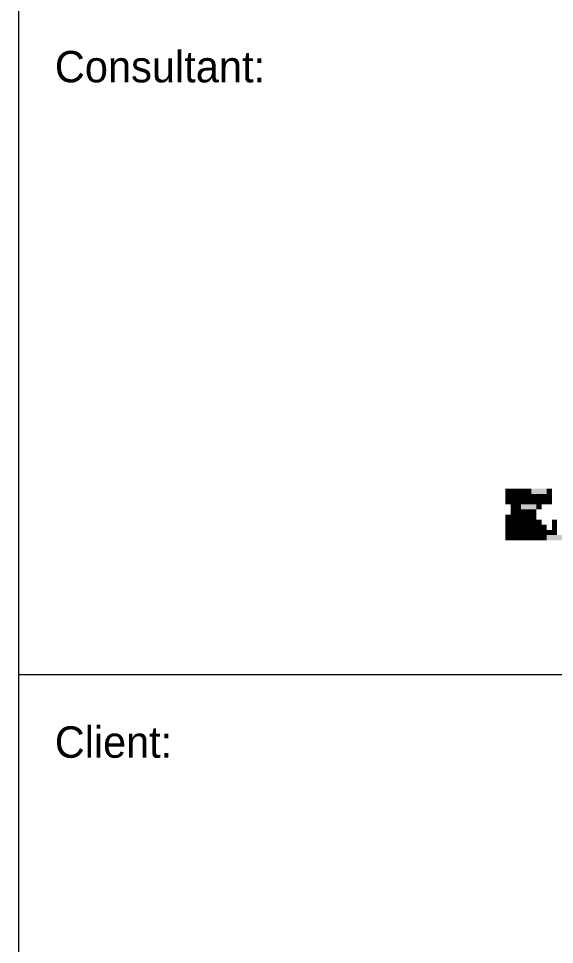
# Paper-space layout '02 Chimney' of a CAD drawing. Header units: millimetres. Extents: x 5 to 415, y 5 to 287.
# Drawn here: x 342.19 to 368.23, y 99.39 to 144.37 of the extents above; entities that cross this region are included whole.
import ezdxf

# ---------------------------------------------------------------- set-up
doc = ezdxf.new("R2010")
doc.units = ezdxf.units.MM
for name, color, linetype in [('BRANDING', 7, 'Continuous'), ('SHEET_GEOMETRY', 7, 'Continuous'), ('SHEET_TEXT', 7, 'Continuous')]:
    doc.layers.add(name, color=color, linetype=linetype)

# ---------------------------------------------------------------- blocks, each defined once
blk = doc.blocks.new('SHEET_02_CHIMNEY')
at = {"layer": 'BRANDING', "color": 254}
for points in [[(365.842, 121.274), (366.093, 121.274), (365.842, 121.525), (366.093, 121.525)], [(366.344, 121.274), (366.847, 121.274), (366.344, 121.525), (366.847, 121.525)], [(367.098, 121.274), (367.852, 121.274), (367.098, 121.525), (367.852, 121.525)], [(366.847, 121.024), (367.098, 121.024), (366.847, 121.274), (367.098, 121.274)], [(367.6, 120.773), (367.852, 120.773), (367.6, 121.024), (367.852, 121.024)], [(367.852, 121.024), (368.103, 121.024), (367.852, 121.274), (368.103, 121.274)], [(367.349, 120.523), (367.6, 120.523), (367.349, 120.773), (367.6, 120.773)], [(367.098, 120.272), (367.349, 120.272), (367.098, 120.523), (367.349, 120.523)], [(367.098, 120.022), (367.349, 120.022), (367.098, 120.272), (367.349, 120.272)], [(366.595, 119.521), (366.847, 119.521), (366.595, 119.772), (366.847, 119.772)], [(367.349, 119.772), (367.6, 119.772), (367.349, 120.022), (367.6, 120.022)], [(367.6, 119.521), (367.852, 119.521), (367.6, 119.772), (367.852, 119.772)], [(368.103, 119.521), (368.354, 119.521), (368.103, 119.772), (368.354, 119.772)], [(365.842, 119.271), (366.093, 119.271), (365.842, 119.521), (366.093, 119.521)], [(365.842, 119.02), (366.093, 119.02), (365.842, 119.271), (366.093, 119.271)]]:
    blk.add_solid(points, dxfattribs=at)
at = {"layer": 'BRANDING', "color": 253}
for points in [[(366.093, 121.274), (366.344, 121.274), (366.093, 121.525), (366.344, 121.525)], [(365.842, 121.024), (366.093, 121.024), (365.842, 121.274), (366.093, 121.274)], [(366.595, 120.773), (367.098, 120.773), (366.595, 121.024), (367.098, 121.024)], [(366.093, 120.523), (366.344, 120.523), (366.093, 120.773), (366.344, 120.773)], [(366.093, 120.272), (366.344, 120.272), (366.093, 120.523), (366.344, 120.523)], [(366.847, 119.521), (367.098, 119.521), (366.847, 119.772), (367.098, 119.772)], [(366.093, 119.02), (366.344, 119.02), (366.093, 119.271), (366.344, 119.271)], [(366.595, 119.271), (366.847, 119.271), (366.595, 119.521), (366.847, 119.521)], [(366.595, 119.02), (366.847, 119.02), (366.595, 119.271), (366.847, 119.271)], [(367.098, 119.02), (367.349, 119.02), (367.098, 119.271), (367.349, 119.271)], [(367.852, 119.271), (368.103, 119.271), (367.852, 119.521), (368.103, 119.521)], [(367.852, 119.02), (368.606, 119.02), (367.852, 119.271), (368.606, 119.271)]]:
    blk.add_solid(points, dxfattribs=at)
at = {"layer": 'BRANDING', "color": 255}
for points in [[(366.847, 121.274), (367.098, 121.274), (366.847, 121.525), (367.098, 121.525)], [(367.852, 121.274), (368.103, 121.274), (367.852, 121.525), (368.103, 121.525)], [(365.842, 120.773), (366.093, 120.773), (365.842, 121.024), (366.093, 121.024)], [(367.852, 120.773), (368.103, 120.773), (367.852, 121.024), (368.103, 121.024)], [(365.842, 120.022), (366.093, 120.022), (365.842, 120.272), (366.093, 120.272)], [(365.842, 119.772), (366.093, 119.772), (365.842, 120.022), (366.093, 120.022)], [(365.842, 119.521), (366.093, 119.521), (365.842, 119.772), (366.093, 119.772)], [(368.103, 119.772), (368.354, 119.772), (368.103, 120.022), (368.354, 120.022)], [(366.847, 119.271), (367.098, 119.271), (366.847, 119.521), (367.098, 119.521)], [(366.847, 119.02), (367.098, 119.02), (366.847, 119.271), (367.098, 119.271)]]:
    blk.add_solid(points, dxfattribs=at)
at = {"layer": 'BRANDING', "color": 251}
for points in [[(366.093, 121.024), (366.595, 121.024), (366.093, 121.274), (366.595, 121.274)], [(366.344, 120.773), (366.595, 120.773), (366.344, 121.024), (366.595, 121.024)], [(367.098, 120.773), (367.349, 120.773), (367.098, 121.024), (367.349, 121.024)], [(367.349, 121.024), (367.852, 121.024), (367.349, 121.274), (367.852, 121.274)], [(366.344, 120.523), (366.595, 120.523), (366.344, 120.773), (366.595, 120.773)], [(366.344, 120.272), (366.847, 120.272), (366.344, 120.523), (366.847, 120.523)], [(366.344, 120.022), (366.847, 120.022), (366.344, 120.272), (366.847, 120.272)], [(366.344, 119.772), (366.595, 119.772), (366.344, 120.022), (366.595, 120.022)], [(366.344, 119.521), (366.595, 119.521), (366.344, 119.772), (366.595, 119.772)], [(366.847, 119.772), (367.098, 119.772), (366.847, 120.022), (367.098, 120.022)], [(367.098, 119.521), (367.349, 119.521), (367.098, 119.772), (367.349, 119.772)], [(366.093, 119.271), (366.595, 119.271), (366.093, 119.521), (366.595, 119.521)], [(367.349, 119.271), (367.6, 119.271), (367.349, 119.521), (367.6, 119.521)]]:
    blk.add_solid(points, dxfattribs=at)
at = {"layer": 'BRANDING', "color": 8}
for points in [[(366.093, 120.773), (366.344, 120.773), (366.093, 121.024), (366.344, 121.024)], [(366.595, 121.024), (366.847, 121.024), (366.595, 121.274), (366.847, 121.274)], [(367.098, 121.024), (367.349, 121.024), (367.098, 121.274), (367.349, 121.274)], [(367.349, 120.773), (367.6, 120.773), (367.349, 121.024), (367.6, 121.024)], [(366.595, 120.523), (367.349, 120.523), (366.595, 120.773), (367.349, 120.773)], [(366.093, 120.022), (366.344, 120.022), (366.093, 120.272), (366.344, 120.272)], [(366.847, 120.272), (367.098, 120.272), (366.847, 120.523), (367.098, 120.523)], [(366.847, 120.022), (367.098, 120.022), (366.847, 120.272), (367.098, 120.272)], [(366.093, 119.772), (366.344, 119.772), (366.093, 120.022), (366.344, 120.022)], [(366.093, 119.521), (366.344, 119.521), (366.093, 119.772), (366.344, 119.772)], [(366.595, 119.772), (366.847, 119.772), (366.595, 120.022), (366.847, 120.022)], [(367.098, 119.772), (367.349, 119.772), (367.098, 120.022), (367.349, 120.022)], [(367.349, 119.521), (367.6, 119.521), (367.349, 119.772), (367.6, 119.772)], [(366.344, 119.02), (366.595, 119.02), (366.344, 119.271), (366.595, 119.271)], [(367.098, 119.271), (367.349, 119.271), (367.098, 119.521), (367.349, 119.521)], [(367.349, 119.02), (367.852, 119.02), (367.349, 119.271), (367.852, 119.271)], [(367.6, 119.271), (367.852, 119.271), (367.6, 119.521), (367.852, 119.521)], [(368.103, 119.271), (368.354, 119.271), (368.103, 119.521), (368.354, 119.521)]]:
    blk.add_solid(points, dxfattribs=at)
at = {"layer": 'SHEET_GEOMETRY', "lineweight": 15}
for p, q in [((342.194, 287.475), (342.194, 4.9)), ((342.194, 112.497), (414.514, 112.497))]:
    blk.add_line(p, q, dxfattribs=at)
at = {"layer": 'SHEET_TEXT'}
for s, width, p in [('Consultant:', 0.990961, (343.958, 141.266)), ('Client:', 0.986669, (343.958, 108.458))]:
    blk.add_text(s, height=1.524, dxfattribs=dict(at, width=width)).set_placement(p)

psp = doc.layouts.new('02 Chimney')

# ---------------------------------------------------------------- block references
psp.add_blockref('SHEET_02_CHIMNEY', (0, 0))

doc.saveas('drawing.dxf')
